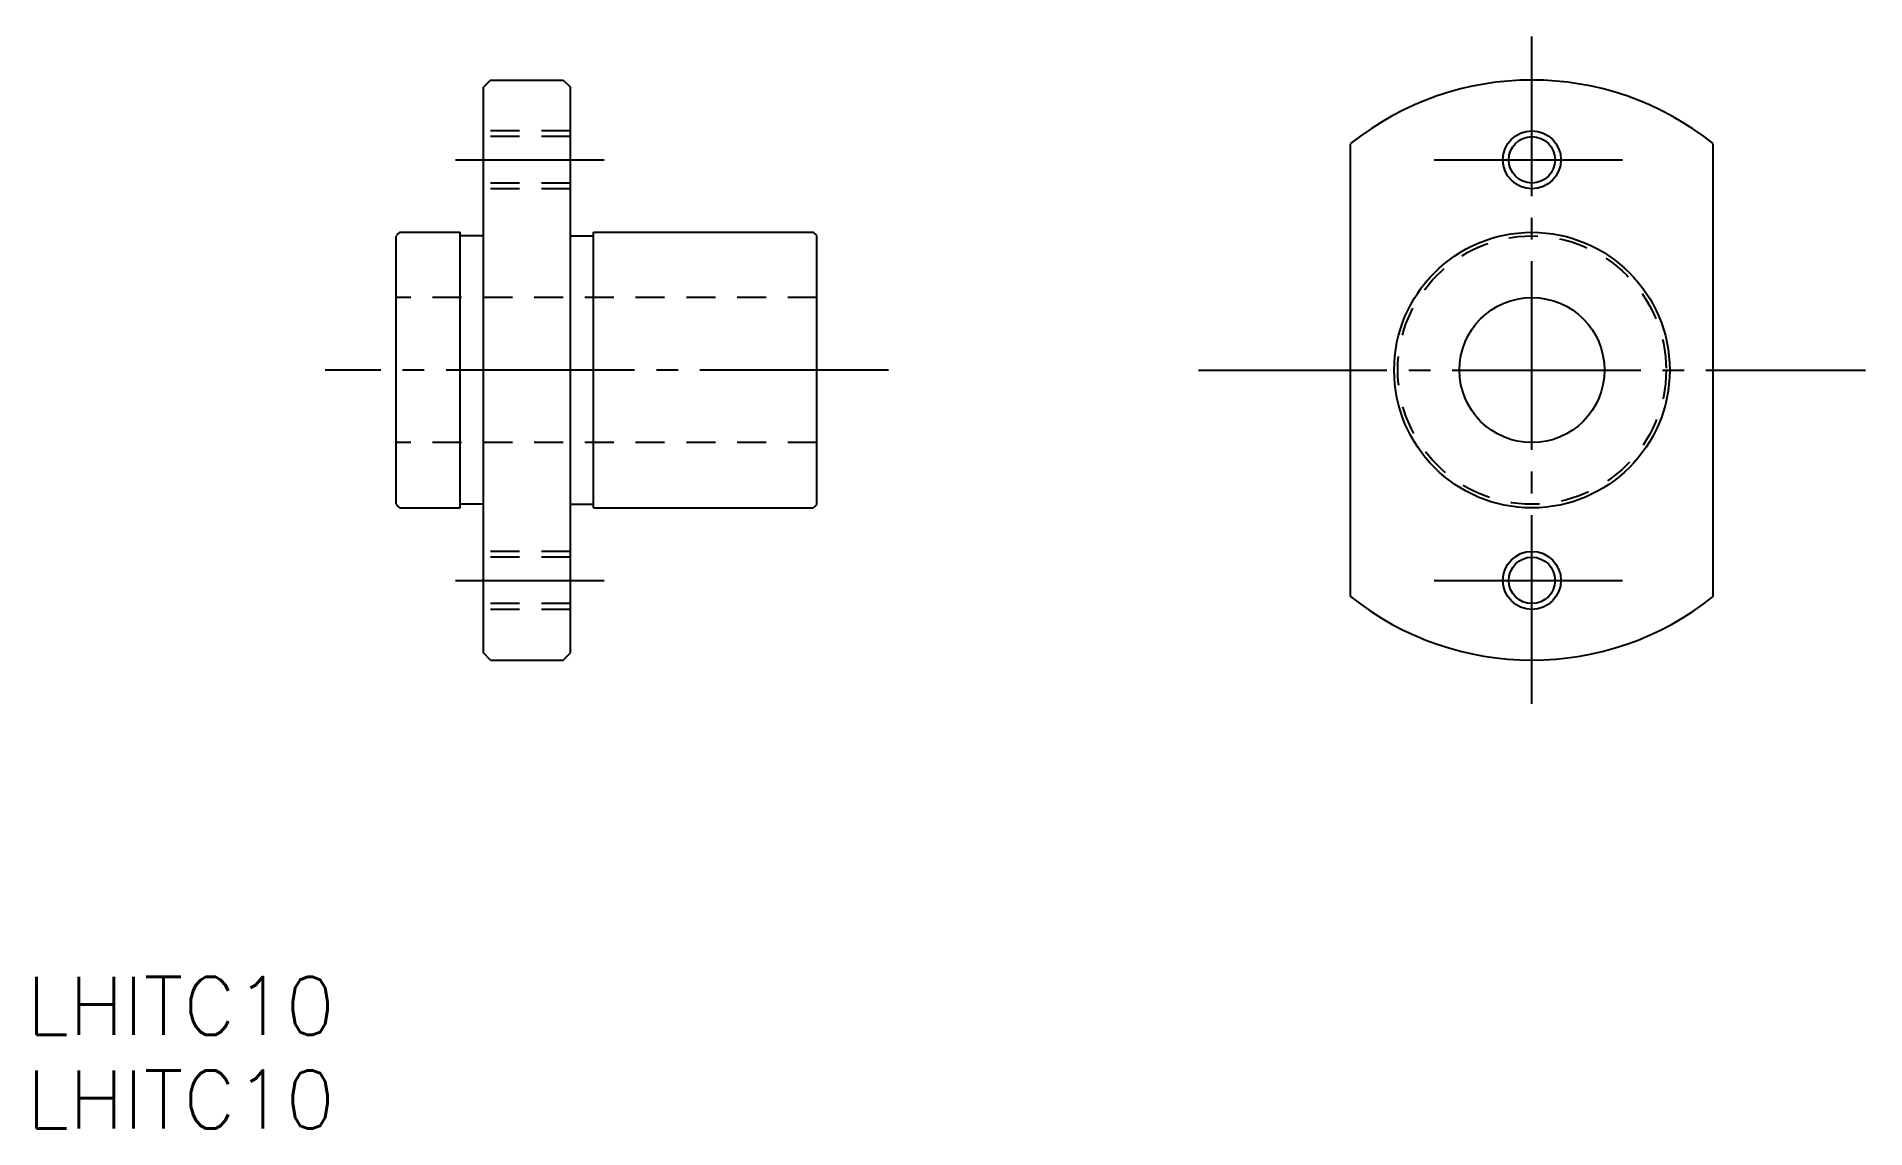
# Model space of a CAD drawing. Extents: x 177 to 303, y 144 to 219.
import ezdxf

# ---------------------------------------------------------------- set-up
doc = ezdxf.new("R2010")
doc.units = 0
doc.linetypes.add('CENTER', pattern=[17.5, 13, -1.5, 1.5, -1.5])
doc.linetypes.add('DASHED', pattern=[3.5, 2, -1.5])
doc.layers.get('0').update_dxf_attribs({"linetype": 'CONTINUOUS'})
doc.layers.add('CENTER', color=1, linetype='CENTER')
doc.styles.get("Standard").update_dxf_attribs({"font": 'txt.shx', "bigfont": '@extfont2.shx'})

msp = doc.modelspace()

# ---------------------------------------------------------------- linework, layer by layer
at = {"color": 7, "linetype": 'CONTINUOUS'}
for p, q in [((208.29, 216.25), (207.79, 215.75)), ((207.79, 176.75), (207.79, 215.75)), ((208.29, 216.25), (213.29, 216.25)), ((213.29, 216.25), (213.79, 215.75)), ((213.79, 176.75), (213.79, 215.75)), ((267.6, 180.63), (267.6, 211.86)), ((292.6, 180.63), (292.6, 211.86)), ((202.04, 205.75), (206.19, 205.75)), ((206.19, 186.75), (206.19, 205.75)), ((215.39, 186.75), (215.39, 205.75)), ((215.39, 205.75), (230.54, 205.75)), ((201.79, 187), (201.79, 205.49)), ((207.79, 205.5), (206.19, 205.5)), ((213.79, 205.5), (215.39, 205.5)), ((230.79, 187), (230.79, 205.49)), ((202.04, 186.75), (206.19, 186.75)), ((207.79, 187), (206.19, 187)), ((213.79, 187), (215.39, 187)), ((215.39, 186.75), (230.54, 186.75)), ((208.29, 176.25), (207.79, 176.75)), ((213.29, 176.25), (213.79, 176.75)), ((208.29, 176.25), (213.29, 176.25))]:
    msp.add_line(p, q, dxfattribs=at)
at = {"color": 3, "linetype": 'DASHED'}
for p, q in [((213.79, 212.75), (207.79, 212.75)), ((213.79, 212.35), (207.79, 212.35)), ((213.79, 209.15), (207.79, 209.15)), ((213.79, 208.75), (207.79, 208.75)), ((230.79, 201.25), (201.79, 201.25)), ((230.79, 191.25), (201.79, 191.25)), ((213.79, 183.75), (207.79, 183.75)), ((213.79, 183.35), (207.79, 183.35)), ((213.79, 180.15), (207.79, 180.15)), ((213.79, 179.75), (207.79, 179.75))]:
    msp.add_line(p, q, dxfattribs=at)
at = {"color": 3, "linetype": 'CONTINUOUS'}
for centre in [(280.1, 210.75), (280.1, 181.75)]:
    msp.add_circle(centre, 2, dxfattribs=at)
at = {"color": 7, "linetype": 'CONTINUOUS'}
for centre, radius in [((280.1, 210.75), 1.6), ((280.1, 196.25), 9.5), ((280.1, 196.25), 5), ((280.1, 181.75), 1.6)]:
    msp.add_circle(centre, radius, dxfattribs=at)
at = {"color": 3, "linetype": 'DASHED'}
msp.add_circle((280.1, 196.25), 9.25, dxfattribs=at)
at = {"color": 7, "linetype": 'CONTINUOUS'}
for centre, radius, start, end in [((280.1, 196.25), 20, 51.3178, 128.6822), ((202.54, 205), 0.9, 123.5573, 146.4427), ((230.04, 205), 0.9, 33.5573, 56.4427), ((202.54, 187.5), 0.9, 213.5573, 236.4427), ((230.04, 187.5), 0.9, 303.5573, 326.4427), ((280.1, 196.25), 20, 231.3178, 308.6822)]:
    msp.add_arc(centre, radius, start, end, dxfattribs=at)
at = {"layer": 'CENTER', "color": 1, "linetype": 'CENTER'}
for p, q in [((280.1, 173.25), (280.1, 219.25)), ((205.87, 210.75), (216.13, 210.75)), ((273.35, 210.75), (286.85, 210.75)), ((235.72, 196.25), (196.89, 196.25)), ((257.1, 196.25), (303.1, 196.25)), ((205.87, 181.75), (216.13, 181.75)), ((273.35, 181.75), (286.85, 181.75))]:
    msp.add_line(p, q, dxfattribs=at)

# ---------------------------------------------------------------- texts
at = {"color": 7, "linetype": 'CONTINUOUS'}
for p in [(176.3, 150.41), (176.3, 143.96)]:
    msp.add_text('LHITC10', height=4, dxfattribs=at).set_placement(p)

doc.saveas('drawing.dxf')
